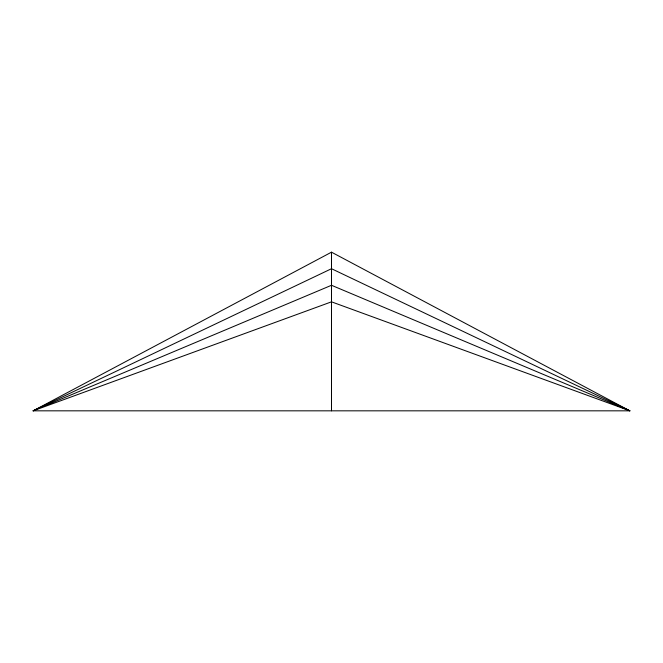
<?xml version="1.0" encoding="UTF-8"?>
<svg xmlns="http://www.w3.org/2000/svg" width="663" height="663" viewBox="0 0 663 663"><rect width="100%" height="100%" fill="white"/><g stroke="black" fill="none" stroke-linecap="round" stroke-linejoin="round"><path stroke-width="0.99" d="M33.15 410.828L331.5 252.172L629.85 410.828L33.15 410.828L331.5 268.722L629.85 410.828L331.5 301.831L33.15 410.828L331.5 285.281L629.85 410.828M331.5 252.172L331.5 301.574M331.5 301.831L331.5 410.828"/></g></svg>
